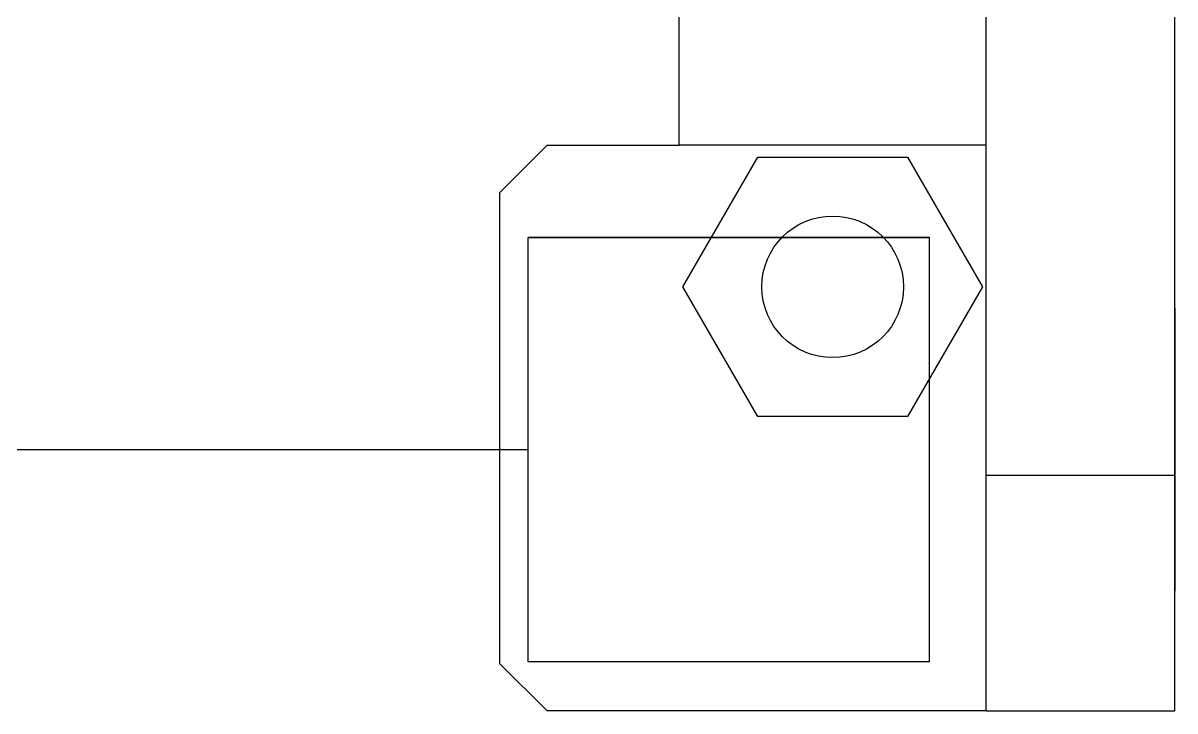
# Model space of a CAD drawing. Extents: x -38 to 38, y -21 to 21.
# Drawn here: x 1.1 to 25.5, y -21 to -6.42 of the extents above; entities that cross this region are included whole.
import ezdxf

# ---------------------------------------------------------------- set-up
doc = ezdxf.new("R2010")
doc.units = 0
doc.layers.get('0').update_dxf_attribs({"linetype": 'continuous'})

# ---------------------------------------------------------------- blocks, each defined once
blk = doc.blocks.new('SHAPE2DVIEW001')
at = {"color": 0}
for p, q in [((18, 21), (13, 16)), ((21.5, 21), (18, 21)), ((21.5, 21), (25.5, 21)), ((13, 16), (13, 10.01)), ((21.5, -16), (21.5, 16)), ((21.5, 16), (25.5, 16)), ((25.5, -16), (25.5, 16)), ((15.075, 12.01), (16.662, 14.76)), ((15.075, 12.01), (16.662, 14.76)), ((16.662, 14.76), (19.838, 14.76)), ((16.662, 14.76), (19.838, 14.76)), ((19.838, 14.76), (21.425, 12.01)), ((19.838, 14.76), (21.425, 12.01)), ((16.662, 9.26), (15.075, 12.01)), ((21.425, 12.01), (19.838, 9.26)), ((13, 10.01), (14, 9.01)), ((19.838, 9.26), (16.662, 9.26)), ((14, 9.01), (15, 9.01)), ((15, 9.01), (21.5, 9.01)), ((21.5, 9.01), (15, 9.01)), ((15, 4.01), (15, -4.01)), ((21.5, 4.01), (15, 4.01)), ((21.5, -4.01), (15, -4.01)), ((11.2, -10.01), (12.2, -9.01)), ((12.2, -9.01), (15, -9.01)), ((21.5, -9.01), (15, -9.01)), ((15.075, -12.01), (16.662, -9.26)), ((15.075, -12.01), (16.662, -9.26)), ((16.662, -9.26), (19.838, -9.26)), ((16.662, -9.26), (19.838, -9.26)), ((19.838, -9.26), (21.425, -12.01)), ((11.2, -20), (11.2, -10.01)), ((16.662, -14.76), (15.075, -12.01)), ((16.662, -14.76), (15.075, -12.01)), ((21.425, -12.01), (19.838, -14.76)), ((19.838, -14.76), (16.662, -14.76)), ((21.5, -16), (25.5, -16)), ((12.2, -21), (11.2, -20)), ((21.5, -21), (12.2, -21)), ((21.5, -21), (25.5, -21))]:
    blk.add_line(p, q, dxfattribs=at)
for points in [[(21.5, 16), (21.5, 19.536), (21.5, 21)], [(25.5, 16), (25.5, 21)], [(25.5, 16), (25.5, 14.614)], [(15, 9.01), (15, 7.546), (15, 4.01)], [(25.5, 5), (25.5, 6)], [(15, -9.01), (15, -7.546), (15, -4.01)], [(25.5, -6), (25.5, -5)], [(25.5, -12.462), (25.5, -15.462), (25.5, -18.462)], [(21.5, -21), (21.5, -16)], [(25.5, -21), (25.5, -19.536), (25.5, -16)]]:
    blk.add_lwpolyline(points, dxfattribs=at)
for centre in [(18.25, 12.01), (18.25, -12.01)]:
    blk.add_circle(centre, 1.5, dxfattribs=at)
blk = doc.blocks.new('SHAPE2DVIEW')
at = {"color": 0}
for p, q in [((20.3, -10.962), (11.8, -10.962)), ((20.3, -10.973), (11.8, -10.973)), ((20.3, -19.962), (11.8, -19.962))]:
    blk.add_line(p, q, dxfattribs=at)
for points in [[(11.8, -10.973), (11.8, -10.962)], [(11.8, -19.962), (11.8, -15.621), (11.8, -10.973)], [(20.3, -10.973), (20.3, -10.962)], [(20.3, -19.962), (20.3, -15.621), (20.3, -10.973)]]:
    blk.add_lwpolyline(points, dxfattribs=at)

msp = doc.modelspace()

# ---------------------------------------------------------------- linework, layer by layer
at = {"color": 0}
for points in [[(11.8, -19.962), (11.8, -10.962)], [(11.8, -15.462), (-11.8, -15.462)]]:
    msp.add_lwpolyline(points, dxfattribs=at)

# ---------------------------------------------------------------- block references
for name in ['SHAPE2DVIEW001', 'SHAPE2DVIEW']:
    msp.add_blockref(name, (0, 0), dxfattribs=at)

doc.saveas('drawing.dxf')
